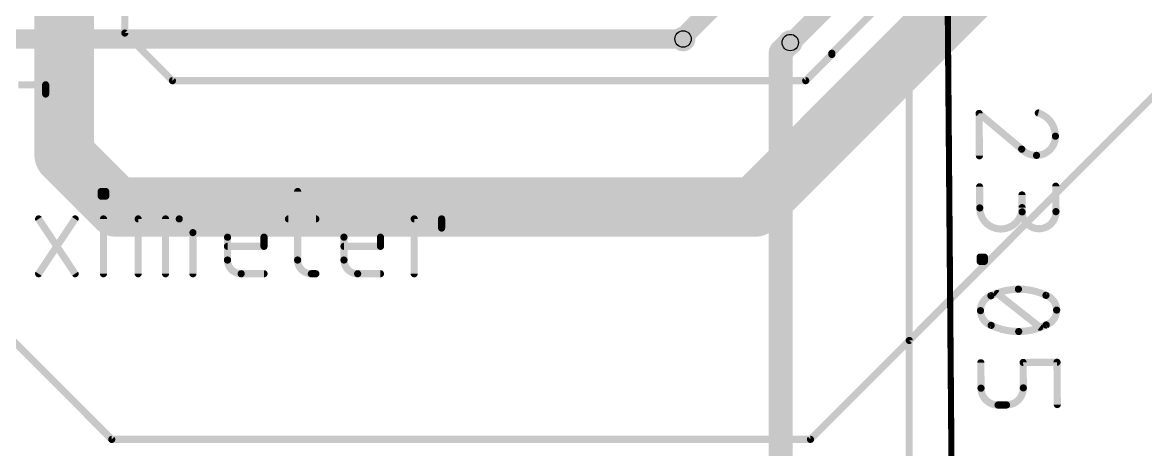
# Model space of a CAD drawing. Extents: x 6 to 264, y 30 to 75.
# Drawn here: x 45.59 to 69.56, y 46.44 to 55.55 of the extents above; entities that cross this region are included whole.
import ezdxf

# ---------------------------------------------------------------- set-up
doc = ezdxf.new("R2010")
doc.units = 0
for name, color, linetype in [('1', 12, 'CONTINUOUS'), ('100', 3, 'CONTINUOUS'), ('101', 190, 'CONTINUOUS'), ('16', 132, 'CONTINUOUS'), ('18', 110, 'CONTINUOUS'), ('20', 31, 'CONTINUOUS'), ('25', 253, 'CONTINUOUS'), ('44', 253, 'CONTINUOUS'), ('47', 253, 'CONTINUOUS')]:
    doc.layers.add(name, color=color, linetype=linetype)

# ---------------------------------------------------------------- blocks, each defined once
blk = doc.blocks.new('ROUNDV')
at = {"const_width": 0.5}
blk.add_lwpolyline([(0, -0.25, 1), (0, 0.25, 1), (0, -0.25)], format="xyb", dxfattribs=at)

msp = doc.modelspace()

# ---------------------------------------------------------------- linework, layer by layer
at = {"layer": '1'}
for points, const_width in [([(59.69, 55.1942), (36.4744, 55.1942)], 0.4064), ([(61.976, 55.118), (61.7728, 54.9148)], 0.508), ([(61.7728, 54.9148), (61.7728, 41.402)], 0.508)]:
    msp.add_lwpolyline(points, dxfattribs=dict(at, const_width=const_width))
for points, const_width in [([(59.69, 55.0926, 1), (59.69, 55.2958)], 0.2032), ([(62.0658, 55.0282, 1), (61.8862, 55.2078)], 0.254), ([(61.8998, 54.9148, 1), (61.6458, 54.9148)], 0.254), ([(61.683, 55.0046, 1), (61.8626, 54.825)], 0.254)]:
    msp.add_lwpolyline(points, format="xyb", dxfattribs=dict(at, const_width=const_width))
at = {"layer": '100', "const_width": 0.1524}
msp.add_lwpolyline([(64.516, 62.5856), (64.516, 38.1)], dxfattribs=at)
at = {"layer": '101', "const_width": 0.1524}
msp.add_lwpolyline([(64.516, 62.5856), (64.516, 38.1)], dxfattribs=at)
at = {"layer": '16'}
for points, const_width in [([(47.7774, 55.3212), (47.7774, 63.627)], 0.1524), ([(46.482, 52.7304), (46.482, 59.6392)], 1.27), ([(68.2244, 58.6232), (61.214, 51.6128)], 1.27), ([(67.1576, 59.182), (62.865, 54.8894)], 0.1524), ([(65.786, 58.9026), (62.0014, 55.118)], 0.4064), ([(62.484, 58.0221), (59.69, 55.2281)], 0.4064), ([(48.7934, 54.3052), (47.7774, 55.3212)], 0.1524), ([(59.69, 55.2281), (59.69, 55.1942)], 0.4064), ([(62.0014, 55.118), (61.976, 55.118)], 0.4064), ([(62.865, 54.864), (62.3062, 54.3052)], 0.1524), ([(62.865, 54.8894), (62.865, 54.864)], 0.1524), ([(62.4078, 46.6598), (70.358, 54.61)], 0.1524), ([(62.3062, 54.3052), (48.7934, 54.3052)], 0.1524), ([(47.5996, 51.6128), (46.482, 52.7304)], 1.27), ([(61.214, 51.6128), (47.5996, 51.6128)], 1.27), ([(43.688, 50.4698), (47.498, 46.6598)], 0.1524), ([(47.498, 46.6598), (62.4078, 46.6598)], 0.1524)]:
    msp.add_lwpolyline(points, dxfattribs=dict(at, const_width=const_width))
for points, const_width in [([(47.7393, 55.3212, 1), (47.8155, 55.3212)], 0.0762), ([(47.8043, 55.3481, 1), (47.7505, 55.2943)], 0.0762), ([(59.7916, 55.2281, 1), (59.5884, 55.2281)], 0.2032), ([(59.6182, 55.2999, 1), (59.7618, 55.1563)], 0.2032), ([(59.5884, 55.1942, 1), (59.7916, 55.1942)], 0.2032), ([(61.976, 55.2196, 1), (61.976, 55.0164)], 0.2032), ([(61.9296, 55.1898, 1), (62.0732, 55.0462)], 0.2032), ([(62.0014, 55.0164, 1), (62.0014, 55.2196)], 0.2032), ([(62.9031, 54.8894, 1), (62.8269, 54.8894)], 0.0762), ([(62.8269, 54.864, 1), (62.9031, 54.864)], 0.0762), ([(62.8381, 54.9163, 1), (62.8919, 54.8625)], 0.0762), ([(62.8919, 54.8371, 1), (62.8381, 54.8909)], 0.0762), ([(48.7934, 54.3433, 1), (48.7934, 54.2671)], 0.0762), ([(48.7665, 54.2783, 1), (48.8203, 54.3321)], 0.0762), ([(62.2793, 54.3321, 1), (62.3331, 54.2783)], 0.0762), ([(62.3062, 54.2671, 1), (62.3062, 54.3433)], 0.0762), ([(46.7065, 52.9549, 1), (46.2575, 52.5059)], 0.635), ([(46.1645, 52.7304, 1), (46.7995, 52.7304)], 0.635), ([(47.5996, 51.9303, 1), (47.5996, 51.2953)], 0.635), ([(61.214, 51.2953, 1), (61.214, 51.9303)], 0.635), ([(47.3751, 51.3883, 1), (47.8241, 51.8373)], 0.635), ([(60.9895, 51.8373, 1), (61.4385, 51.3883)], 0.635), ([(47.498, 46.6979, 1), (47.498, 46.6217)], 0.0762), ([(62.4078, 46.6217, 1), (62.4078, 46.6979)], 0.0762), ([(47.4711, 46.6329, 1), (47.5249, 46.6867)], 0.0762), ([(62.3809, 46.6867, 1), (62.4347, 46.6329)], 0.0762)]:
    msp.add_lwpolyline(points, format="xyb", dxfattribs=dict(at, const_width=const_width))
at = {"layer": '20', "const_width": 0.1524}
for points in [[(64.516, 48.768), (70.358, 54.61)], [(64.516, 38.1), (64.516, 48.768)]]:
    msp.add_lwpolyline(points, dxfattribs=at)
at = {"layer": '20', "const_width": 0.0762}
for points in [[(64.5541, 48.768, 1), (64.4779, 48.768)], [(64.4891, 48.7949, 1), (64.5429, 48.7411)]]:
    msp.add_lwpolyline(points, format="xyb", dxfattribs=at)
at = {"layer": '25', "const_width": 0.1524}
for points in [[(45.5039, 54.2163), (46.0881, 54.2163)], [(46.0881, 54.2163), (46.0881, 54.0216)], [(47.2723, 51.8456), (47.2723, 51.943)], [(47.2723, 51.943), (47.3697, 51.943)], [(47.3697, 51.943), (47.3697, 51.8456)], [(51.4646, 51.943), (51.4646, 50.4825)], [(47.3697, 51.8456), (47.2723, 51.8456)], [(45.9375, 50.1904), (46.7165, 51.3588)], [(45.9375, 51.3588), (46.7165, 50.1904)], [(47.321, 50.1904), (47.321, 51.3588)], [(48.0621, 50.1904), (48.0621, 51.3588)], [(48.0621, 51.3588), (48.9384, 51.3588)], [(48.6463, 50.1904), (48.6463, 51.3588)], [(51.2698, 51.3588), (51.854, 51.3588)], [(53.9527, 50.1904), (53.9527, 51.3588)], [(53.9527, 51.3588), (54.5369, 51.3588)], [(54.5369, 51.3588), (54.5369, 51.1641)], [(49.2305, 51.0667), (49.2305, 50.1904)], [(49.9687, 50.4825), (49.9687, 50.9693)], [(50.7476, 50.9693), (50.7476, 50.7746)], [(52.4536, 50.4825), (52.4536, 50.9693)], [(53.2325, 50.9693), (53.2325, 50.7746)], [(50.7476, 50.7746), (49.9687, 50.7746)], [(53.2325, 50.7746), (52.4536, 50.7746)], [(50.7476, 50.1904), (50.2608, 50.1904)], [(51.7567, 50.1904), (51.854, 50.1904)], [(53.2325, 50.1904), (52.7457, 50.1904)]]:
    msp.add_lwpolyline(points, dxfattribs=at)
at = {"layer": '25'}
for points, const_width in [([(46.1262, 54.2163, 1), (46.05, 54.2163)], 0.0762), ([(46.0881, 54.1782, 1), (46.0881, 54.2544)], 0.0762), ([(46.05, 54.0216, 1), (46.1262, 54.0216)], 0.0762), ([(47.3104, 51.943, 1), (47.2342, 51.943)], 0.0762), ([(47.2723, 51.9811, 1), (47.2723, 51.9049)], 0.0762), ([(47.4078, 51.943, 1), (47.3316, 51.943)], 0.0762), ([(47.3697, 51.9049, 1), (47.3697, 51.9811)], 0.0762), ([(51.5027, 51.943, 1), (51.4265, 51.943)], 0.0762), ([(47.2723, 51.8837, 1), (47.2723, 51.8075)], 0.0762), ([(47.2342, 51.8456, 1), (47.3104, 51.8456)], 0.0762), ([(47.3316, 51.8456, 1), (47.4078, 51.8456)], 0.0762), ([(47.3697, 51.8075, 1), (47.3697, 51.8837)], 0.0762), ([(45.9692, 51.3799, 1), (45.9058, 51.3377)], 0.0762), ([(46.7482, 51.3377, 1), (46.6848, 51.3799)], 0.0762), ([(47.3591, 51.3588, 1), (47.2829, 51.3588)], 0.0762), ([(48.1002, 51.3588, 1), (48.024, 51.3588)], 0.0762), ([(48.0621, 51.3969, 1), (48.0621, 51.3207)], 0.0762), ([(48.6844, 51.3588, 1), (48.6082, 51.3588)], 0.0762), ([(49.2305, 51.0667, 0.4142), (48.9384, 51.3588)], 0.1524), ([(48.9384, 51.3969, 1), (48.9384, 51.3207)], 0.0762), ([(48.9384, 51.3207, 1), (48.9384, 51.3969)], 0.0762), ([(50.7476, 50.9693, 1), (49.9687, 50.9693)], 0.1524), ([(51.2698, 51.3969, 1), (51.2698, 51.3207)], 0.0762), ([(51.854, 51.3207, 1), (51.854, 51.3969)], 0.0762), ([(53.2325, 50.9693, 1), (52.4536, 50.9693)], 0.1524), ([(53.9908, 51.3588, 1), (53.9146, 51.3588)], 0.0762), ([(53.9527, 51.3969, 1), (53.9527, 51.3207)], 0.0762), ([(54.575, 51.3588, 1), (54.4988, 51.3588)], 0.0762), ([(54.5369, 51.3207, 1), (54.5369, 51.3969)], 0.0762), ([(49.2686, 51.0667, 1), (49.1924, 51.0667)], 0.0762), ([(49.1924, 51.0667, 1), (49.2686, 51.0667)], 0.0762), ([(50.0068, 50.9693, 1), (49.9306, 50.9693)], 0.0762), ([(50.7857, 50.9693, 1), (50.7095, 50.9693)], 0.0762), ([(52.4917, 50.9693, 1), (52.4155, 50.9693)], 0.0762), ([(53.2706, 50.9693, 1), (53.1944, 50.9693)], 0.0762), ([(54.4988, 51.1641, 1), (54.575, 51.1641)], 0.0762), ([(49.9306, 50.9693, 1), (50.0068, 50.9693)], 0.0762), ([(49.9687, 50.8127, 1), (49.9687, 50.7365)], 0.0762), ([(50.7095, 50.9693, 1), (50.7857, 50.9693)], 0.0762), ([(50.7095, 50.7746, 1), (50.7857, 50.7746)], 0.0762), ([(50.7476, 50.7365, 1), (50.7476, 50.8127)], 0.0762), ([(52.4155, 50.9693, 1), (52.4917, 50.9693)], 0.0762), ([(52.4536, 50.8127, 1), (52.4536, 50.7365)], 0.0762), ([(53.1944, 50.9693, 1), (53.2706, 50.9693)], 0.0762), ([(53.1944, 50.7746, 1), (53.2706, 50.7746)], 0.0762), ([(53.2325, 50.7365, 1), (53.2325, 50.8127)], 0.0762), ([(49.9687, 50.4825, 0.4142), (50.2608, 50.1904)], 0.1524), ([(50.0068, 50.4825, 1), (49.9306, 50.4825)], 0.0762), ([(49.9306, 50.4825, 1), (50.0068, 50.4825)], 0.0762), ([(51.4646, 50.4825, 0.4142), (51.7567, 50.1904)], 0.1524), ([(51.5027, 50.4825, 1), (51.4265, 50.4825)], 0.0762), ([(51.4265, 50.4825, 1), (51.5027, 50.4825)], 0.0762), ([(52.4536, 50.4825, 0.4142), (52.7457, 50.1904)], 0.1524), ([(52.4917, 50.4825, 1), (52.4155, 50.4825)], 0.0762), ([(52.4155, 50.4825, 1), (52.4917, 50.4825)], 0.0762), ([(45.9058, 50.2115, 1), (45.9692, 50.1693)], 0.0762), ([(46.6848, 50.1693, 1), (46.7482, 50.2115)], 0.0762), ([(47.2829, 50.1904, 1), (47.3591, 50.1904)], 0.0762), ([(48.024, 50.1904, 1), (48.1002, 50.1904)], 0.0762), ([(48.6082, 50.1904, 1), (48.6844, 50.1904)], 0.0762), ([(49.1924, 50.1904, 1), (49.2686, 50.1904)], 0.0762), ([(50.2608, 50.2285, 1), (50.2608, 50.1523)], 0.0762), ([(50.2608, 50.1523, 1), (50.2608, 50.2285)], 0.0762), ([(50.7476, 50.1523, 1), (50.7476, 50.2285)], 0.0762), ([(51.7567, 50.2285, 1), (51.7567, 50.1523)], 0.0762), ([(51.7567, 50.1523, 1), (51.7567, 50.2285)], 0.0762), ([(51.854, 50.1523, 1), (51.854, 50.2285)], 0.0762), ([(52.7457, 50.2285, 1), (52.7457, 50.1523)], 0.0762), ([(52.7457, 50.1523, 1), (52.7457, 50.2285)], 0.0762), ([(53.2325, 50.1523, 1), (53.2325, 50.2285)], 0.0762), ([(53.9146, 50.1904, 1), (53.9908, 50.1904)], 0.0762)]:
    msp.add_lwpolyline(points, format="xyb", dxfattribs=dict(at, const_width=const_width))
at = {"layer": '44'}
for centre in [(59.69, 55.1942), (61.976, 55.118)]:
    msp.add_circle(centre, 0.175, dxfattribs=at)
at = {"layer": '47'}
for points, const_width in [([(65.2867, 61.9477), (65.4761, 39.0272)], 0.13), ([(66.9147, 52.8461), (66.0062, 53.6075)], 0.1524), ([(66.0062, 53.6075), (66.0125, 52.7044)], 0.1524), ([(66.0172, 52.0444), (66.0203, 51.5928)], 0.1524), ([(67.6427, 52.0557), (67.6465, 51.5139)], 0.1524), ([(66.924, 51.5088), (66.9215, 51.8701)], 0.1524), ([(66.0276, 50.5438), (66.1179, 50.5445)], 0.1524), ([(66.0283, 50.4535), (66.0276, 50.5438)], 0.1524), ([(66.1179, 50.5445), (66.1186, 50.4541)], 0.1524), ([(66.1186, 50.4541), (66.0283, 50.4535)], 0.1524), ([(66.3943, 49.7683), (67.3024, 49.0521)], 0.1524), ([(66.0433, 48.293), (66.0471, 47.7511)], 0.1524), ([(66.9464, 48.2993), (67.6689, 48.3043)], 0.1524), ([(66.9502, 47.7574), (66.9464, 48.2993)], 0.1524), ([(67.6689, 48.3043), (67.6752, 47.4012)], 0.1524), ([(66.4109, 47.3924), (66.5915, 47.3937)], 0.1524)]:
    msp.add_lwpolyline(points, dxfattribs=dict(at, const_width=const_width))
for points, const_width in [([(66.0443, 53.6077, 1), (65.9681, 53.6072)], 0.0762), ([(66.0307, 53.6367, 1), (65.9818, 53.5783)], 0.0762), ([(67.6353, 53.1221, 0.3252), (67.2706, 53.6163)], 0.1524), ([(67.2821, 53.6526, 1), (67.2591, 53.58)], 0.0762), ([(67.2317, 52.7129, 0.4142), (67.6353, 53.1221)], 0.1524), ([(67.6734, 53.1224, 1), (67.5972, 53.1218)], 0.0762), ([(67.5972, 53.1218, 1), (67.6734, 53.1224)], 0.0762), ([(65.9744, 52.7041, 1), (66.0506, 52.7046)], 0.0762), ([(66.9147, 52.8461, 0.2053), (67.2317, 52.7129)], 0.1524), ([(66.9421, 52.8726, 1), (66.8873, 52.8197)], 0.0762), ([(66.8902, 52.8169, 1), (66.9392, 52.8753)], 0.0762), ([(67.2315, 52.751, 1), (67.232, 52.6748)], 0.0762), ([(67.232, 52.6748, 1), (67.2315, 52.751)], 0.0762), ([(66.0553, 52.0446, 1), (65.9791, 52.0441)], 0.0762), ([(67.6808, 52.056, 1), (67.6046, 52.0555)], 0.0762), ([(66.9596, 51.8703, 1), (66.8834, 51.8698)], 0.0762), ([(66.0203, 51.5928, 1), (66.9234, 51.5991)], 0.1524), ([(66.0584, 51.5931, 1), (65.9822, 51.5926)], 0.0762), ([(65.9822, 51.5926, 1), (66.0584, 51.5931)], 0.0762), ([(66.9615, 51.5994, 1), (66.8853, 51.5989)], 0.0762), ([(66.924, 51.5088, 1), (67.6465, 51.5139)], 0.1524), ([(66.9621, 51.5091, 1), (66.8859, 51.5086)], 0.0762), ([(66.8859, 51.5086, 1), (66.9621, 51.5091)], 0.0762), ([(67.6846, 51.5141, 1), (67.6084, 51.5136)], 0.0762), ([(67.6084, 51.5136, 1), (67.6846, 51.5141)], 0.0762), ([(66.0657, 50.5441, 1), (65.9895, 50.5436)], 0.0762), ([(66.0274, 50.5819, 1), (66.0279, 50.5057)], 0.0762), ([(66.156, 50.5447, 1), (66.0798, 50.5442)], 0.0762), ([(66.1182, 50.5064, 1), (66.1177, 50.5825)], 0.0762), ([(66.028, 50.4916, 1), (66.0285, 50.4154)], 0.0762), ([(65.9902, 50.4532, 1), (66.0664, 50.4538)], 0.0762), ([(66.0805, 50.4539, 1), (66.1567, 50.4544)], 0.0762), ([(66.1188, 50.416, 1), (66.1183, 50.4922)], 0.0762), ([(66.8452, 49.8617, 0.1139), (66.2591, 49.7222)], 0.1524), ([(67.4332, 49.7304, 0.1139), (66.8452, 49.8617)], 0.1524), ([(66.8449, 49.8998, 1), (66.8455, 49.8236)], 0.0762), ([(66.8455, 49.8236, 1), (66.8449, 49.8998)], 0.0762), ([(66.2591, 49.7222, 0.3205), (66.0356, 49.4045)], 0.1524), ([(66.2422, 49.7563, 1), (66.2761, 49.688)], 0.0762), ([(66.2717, 49.6862, 1), (66.2465, 49.7581)], 0.0762), ([(66.4179, 49.7982, 1), (66.3707, 49.7383)], 0.0762), ([(67.6611, 49.4159, 0.3205), (67.4332, 49.7304)], 0.1524), ([(67.4453, 49.7665, 1), (67.4211, 49.6942)], 0.0762), ([(67.4167, 49.696, 1), (67.4496, 49.7647)], 0.0762), ([(66.0356, 49.4045, 0.3205), (66.2636, 49.09)], 0.1524), ([(66.0737, 49.4048, 1), (65.9975, 49.4042)], 0.0762), ([(65.9975, 49.4042, 1), (66.0737, 49.4048)], 0.0762), ([(67.4376, 49.0982, 0.3205), (67.6611, 49.4159)], 0.1524), ([(67.6992, 49.4161, 1), (67.623, 49.4156)], 0.0762), ([(67.623, 49.4156, 1), (67.6992, 49.4161)], 0.0762), ([(66.28, 49.1244, 1), (66.2471, 49.0556)], 0.0762), ([(66.2636, 49.09, 0.1139), (66.8515, 48.9586)], 0.1524), ([(66.2514, 49.0539, 1), (66.2757, 49.1261)], 0.0762), ([(66.8515, 48.9586, 0.1139), (67.4376, 49.0982)], 0.1524), ([(67.425, 49.1341, 1), (67.4502, 49.0622)], 0.0762), ([(67.4545, 49.0641, 1), (67.4206, 49.1323)], 0.0762), ([(66.8512, 48.9967, 1), (66.8518, 48.9205)], 0.0762), ([(66.8518, 48.9205, 1), (66.8512, 48.9967)], 0.0762), ([(67.2788, 49.0222, 1), (67.326, 49.082)], 0.0762), ([(66.0814, 48.2932, 1), (66.0052, 48.2927)], 0.0762), ([(66.9845, 48.2995, 1), (66.9083, 48.299)], 0.0762), ([(66.9462, 48.3374, 1), (66.9467, 48.2612)], 0.0762), ([(67.707, 48.3046, 1), (67.6308, 48.304)], 0.0762), ([(67.6692, 48.2662, 1), (67.6686, 48.3424)], 0.0762), ([(66.0471, 47.7511, 0.4142), (66.4109, 47.3924)], 0.1524), ([(66.0852, 47.7514, 1), (66.009, 47.7508)], 0.0762), ([(66.009, 47.7508, 1), (66.0852, 47.7514)], 0.0762), ([(66.5915, 47.3937, 0.4142), (66.9502, 47.7574)], 0.1524), ([(66.9883, 47.7577, 1), (66.9121, 47.7571)], 0.0762), ([(66.9121, 47.7571, 1), (66.9883, 47.7577)], 0.0762), ([(66.4106, 47.4305, 1), (66.4111, 47.3543)], 0.0762), ([(66.4111, 47.3543, 1), (66.4106, 47.4305)], 0.0762), ([(66.5912, 47.4318, 1), (66.5918, 47.3556)], 0.0762), ([(66.5918, 47.3556, 1), (66.5912, 47.4318)], 0.0762), ([(67.6371, 47.401, 1), (67.7133, 47.4015)], 0.0762)]:
    msp.add_lwpolyline(points, format="xyb", dxfattribs=dict(at, const_width=const_width))

# ---------------------------------------------------------------- block references
at = {"layer": '18', "xscale": 0.525, "yscale": 0.525}
for p in [(59.69, 55.1942), (59.69, 55.1942), (61.976, 55.118), (61.976, 55.118)]:
    msp.add_blockref('ROUNDV', p, dxfattribs=at)

doc.saveas('drawing.dxf')
